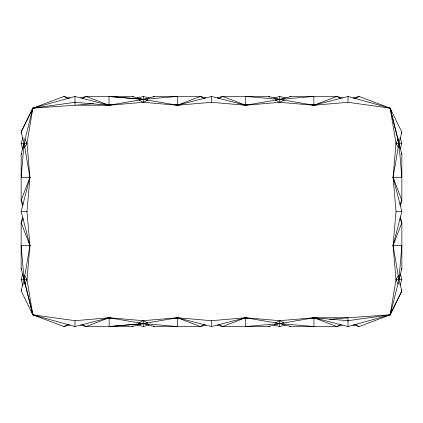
<?xml version="1.0" encoding="UTF-8"?>
<svg xmlns="http://www.w3.org/2000/svg" width="423" height="423" viewBox="0 0 423 423"><rect width="100%" height="100%" fill="white"/><g stroke="black" fill="none" stroke-linecap="round" stroke-linejoin="round"><path stroke-width="0.63" d="M75.003 101.985L74.998 105.237L32.851 108.161L31.82 111.238M400.385 205.922L401.85 200.349L401.85 154.411L398.926 143.27L401.85 132.113L390.149 108.166L396.002 143.254L393.078 177.38L396.002 211.511L393.078 245.626L398.926 279.746L401.85 290.982L390.149 314.849L348.002 317.763L313.892 317.763L279.714 320.687L245.62 317.763L211.489 320.687L177.364 317.763L143.281 323.616L109.15 326.54L109.15 317.763L143.26 320.687L177.39 317.763L180.605 318.318M143.291 99.712L143.297 96.46L148.975 97.925M93.388 103.661L74.998 105.237L109.108 105.237L143.286 102.313L177.38 105.237L211.511 102.313L211.516 96.46L245.636 105.237L279.719 99.384L313.85 96.46L313.85 105.237L279.74 102.313L245.61 105.237L242.395 104.682M109.15 326.54L143.233 323.616L177.369 326.54L177.364 317.763L211.484 326.54L211.489 320.687M274.025 325.076L279.703 326.54L279.709 323.288M347.997 321.015L348.002 317.763L329.612 319.339M137.56 325.076L143.249 326.54L143.254 323.288M279.746 99.712L279.751 96.46L285.44 97.925M147.717 323.029L143.26 320.687L143.233 323.616L132.013 326.54L86.16 326.54L80.576 325.076M275.283 99.971L279.74 102.313L279.767 99.384L290.987 96.46L336.84 96.46L342.424 97.925M22.615 217.089L21.15 222.657L21.15 268.594L24.074 279.74L21.15 290.897L32.851 314.839L74.919 326.54L75.045 320.687L32.867 314.839L37.324 315.77M385.665 107.231L390.143 108.161L347.955 102.313L348.081 96.46L390.143 108.161L359.132 96.46L352.956 98.088M180.6 104.682L177.38 105.237L177.364 96.46L143.223 99.384L109.039 105.237L74.987 96.46L32.851 108.161L21.15 132.024L24.074 143.238L21.15 177.417L29.922 177.38L26.998 143.249L32.851 108.161L63.884 96.46L70.065 98.088M31.804 311.703L32.851 314.834L26.998 279.756L29.922 245.626L26.998 211.5L29.922 177.38L24.074 143.238L26.998 143.249L24.661 147.717M393.628 242.395L393.078 245.61L396.002 279.756L390.149 314.849L359.116 326.54L352.935 324.912M391.196 111.302L390.149 108.172L398.926 143.233L393.078 177.385L393.628 180.6M29.372 180.616L29.922 177.396L29.436 175.497M24.074 143.265L32.851 108.166L21.15 132.024L21.737 133.15M24.661 284.214L26.998 279.756L24.074 279.74L32.851 314.834L24.074 279.772L29.922 245.62L21.15 211.511L29.922 177.38L21.15 200.37L22.615 205.943M23.032 285.403L21.15 279.772L22.615 274.078M29.436 247.524L29.922 245.626L29.372 242.411M393.564 175.482L393.078 177.38L401.85 211.495L393.078 245.626L393.564 247.508M400.385 148.928L401.85 143.238L399.968 137.602M23.196 204.267L21.15 200.37L21.15 154.411L24.074 143.238M400.385 217.062L401.85 222.635L401.85 268.594L390.149 314.839L348.013 326.54L313.961 317.763L279.777 323.616L245.636 326.54L245.599 317.763L242.4 318.318M22.615 148.959L21.15 143.275L22.995 137.729M391.18 311.767L390.149 314.849L385.681 315.77M400.005 285.276L401.85 279.735L400.385 274.046M21.15 154.411L21.737 153.295M23.196 218.754L21.15 222.657L29.922 245.62L21.15 245.647L24.074 279.74M399.804 204.256L401.85 200.349L393.078 177.385L401.85 177.364L398.926 143.233L390.149 108.177M398.339 284.245L396.002 279.756L398.339 275.294M401.263 269.71L401.85 268.594M21.15 290.897L21.737 289.781M398.339 147.717L396.002 143.254L398.339 138.797M401.263 133.224L401.85 132.113M82.252 98.506L86.155 96.46L132.214 96.46L143.26 99.384L154.464 96.46L200.37 96.46L205.927 97.925M340.748 324.494L336.845 326.54L290.786 326.54L279.74 323.616L268.536 326.54L222.63 326.54L217.073 325.076M139.209 100.156L143.286 102.313L147.759 99.971M153.348 97.047L154.464 96.46M218.22 98.802L222.694 96.46L268.605 96.46L279.719 99.384L313.85 105.237L347.955 102.313M354.659 98.802L359.132 96.46M32.857 314.839L63.868 326.54L68.341 324.198M204.78 324.198L200.306 326.54L154.395 326.54L143.281 323.616L109.15 317.763L75.045 320.687M268.536 326.54L269.652 325.953M275.241 323.029L279.714 320.687L283.791 322.844M279.74 102.313L284.24 99.971M289.861 97.047L290.987 96.46M132.013 326.54L133.139 325.953M138.76 323.029L143.26 320.687M37.319 107.231L32.851 108.161L74.998 102.313L109.039 105.237L109.034 96.46L143.223 99.384L177.401 105.237L200.37 96.46L204.267 98.506M246.821 104.772L245.61 105.237L247.508 104.745M311.968 104.745L313.866 105.237L336.84 96.46L340.732 98.506M111.032 318.255L109.134 317.763L86.16 326.54L82.268 324.494M176.18 318.228L177.39 317.763L175.492 318.255M279.714 320.687L279.777 323.616L245.599 317.763L222.63 326.54L218.733 324.494M110.324 104.772L109.108 105.237L111.006 104.745M312.676 318.228L313.892 317.763L311.994 318.255M80.582 97.925L86.155 96.46L109.039 105.237M63.868 326.54L70.044 324.912M342.419 325.076L336.845 326.54L313.961 317.763L313.966 326.54L279.74 323.616M217.089 97.925L222.694 96.46L245.636 105.237L245.631 96.46L279.767 99.384M205.911 325.076L200.306 326.54L177.364 317.763M137.597 97.925L143.297 96.46M175.487 104.745L177.38 105.237L211.516 96.46M274.062 97.925L279.751 96.46M143.249 326.54L148.938 325.076M211.484 326.54L245.599 317.763L247.513 318.255M279.703 326.54L285.403 325.076M312.66 104.772L313.866 105.237L348.081 96.46M74.919 326.54L109.15 317.763L110.34 318.228M313.866 105.237L317.081 104.682M105.919 318.318L109.134 317.763M313.961 317.763L348.002 320.687L390.149 314.839L401.85 290.982L401.263 289.861M21.15 143.275L24.402 143.26M398.598 143.244L401.85 143.238M21.15 279.772L24.402 279.762M398.598 279.746L401.85 279.735M21.15 211.511L26.998 211.5M396.002 211.511L401.85 211.495M143.223 99.384L143.286 102.313M396.002 143.254L398.926 143.233M396.002 279.756L398.926 279.772L401.85 245.594L393.078 245.626L401.85 222.635L399.804 218.744M211.511 102.313L245.636 105.237M109.034 96.46L143.26 99.384M176.174 104.772L177.38 105.237M245.62 317.763L246.826 318.228M268.605 96.46L269.715 97.047M153.285 325.953L154.395 326.54M63.884 96.46L68.33 98.802M354.67 324.198L359.116 326.54M132.214 96.46L133.382 97.079M289.618 325.922L290.786 326.54M401.263 153.295L401.85 154.411M21.15 268.594L21.737 269.71M24.661 275.294L26.998 279.756M24.661 138.76L26.998 143.249M348.002 320.687L348.013 326.54M74.987 96.46L74.998 102.313"/></g></svg>
